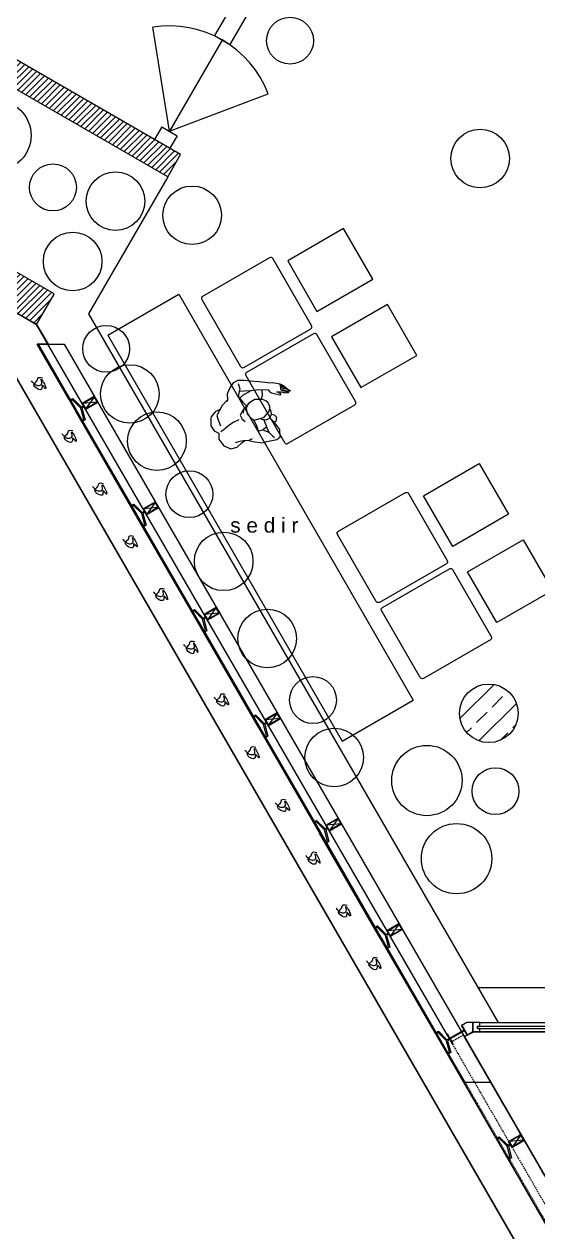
# Model space of a CAD drawing. Header units: centimetres. Extents: x -4936 to 1070, y -18359 to -13352.
# Drawn here: x -2132 to -1694, y -16015 to -14984 of the extents above; entities that cross this region are included whole.
import ezdxf

# ---------------------------------------------------------------- set-up
doc = ezdxf.new("R2010")
doc.units = ezdxf.units.CM
doc.header["$MEASUREMENT"] = 0
doc.linetypes.add('DASHED2', pattern=[9.525, 6.35, -3.175])
doc.layers.add('_BK_PEYZAJ_AVM', color=7, linetype='Continuous', lineweight=5, true_color=0x1d5e12)
for name, color, linetype in [('a_hatch_p8', 8, 'Continuous'), ('a_p1', 1, 'Continuous'), ('a_p1_d', 1, 'DASHED2'), ('a_p2', 2, 'Continuous'), ('a_p3', 3, 'Continuous'), ('a_p8', 8, 'Continuous'), ('a_p8_d', 8, 'DASHED2'), ('str_SNL_hatch', 1, 'Continuous'), ('str_SNL_wall_sheer', 5, 'Continuous'), ('TEFRIS', 12, 'Continuous')]:
    doc.layers.add(name, color=color, linetype=linetype)
doc.layers.add('yazı', color=30, linetype='Continuous', lineweight=9)
doc.styles.add('25', font='Arial.ttf', dxfattribs={"height": 25})

# ---------------------------------------------------------------- blocks, each defined once
blk = doc.blocks.new('A$C6B126162')
for points in [[(0.5, 0), (0.5, -2.2), (10.5, -4.9), (10.5, -7), (9.5, -7), (9.5, -5.6), (0, -3.1), (-9.5, -5.6), (-9.5, -7), (-10.5, -7), (-10.5, -4.9), (-0.5, -2.2), (-0.5, 0), (0.5, 0)], [(-11.5, -7), (-11.5, -8), (-8.5, -8), (-8.5, -8), (-8.5, -7), (-11.5, -7), (-11.5, -7)], [(8.5, -7), (8.5, -8), (11.5, -8), (11.5, -8), (11.5, -7), (8.5, -7), (8.5, -7)]]:
    blk.add_lwpolyline(points)
blk = doc.blocks.new('A$C2B115F83')
blk.add_lwpolyline([(0, 8), (0, 0), (6, 0), (6, 3), (4, 3), (4, 5), (6, 5), (6, 8)], close=True)
blk = doc.blocks.new('A$C65777083')
for points in [[(3, 0), (-3, 0), (-3, 12), (3, 12)], [(2.5, 0.5), (-2.5, 0.5), (-2.5, 11.5), (2.5, 11.5)]]:
    blk.add_lwpolyline(points, close=True)
for points in [[(2.5, 11.5), (-2.5, 0.5)], [(-2.5, 11.5), (2.5, 0.5)]]:
    blk.add_lwpolyline(points)
blk = doc.blocks.new('A$C30884E47')
for p, q in [((-5, 15), (-5, 14.5)), ((5, 14.5), (5, 15)), ((-5, 0), (-5, 0.5)), ((5, 0), (5, 0.5))]:
    blk.add_line(p, q)
for points in [[(-5, 15), (5, 15)], [(-5, 14.5), (-0.25, 14.5)], [(-0.25, 14.5), (-0.25, 0.5)], [(0.25, 14.5), (5, 14.5)], [(0.25, 14.5), (0.25, 0.5)], [(-5, 0.5), (-0.25, 0.5)], [(-5, 0), (5, 0)], [(0.25, 0.5), (5, 0.5)]]:
    blk.add_lwpolyline(points)
blk = doc.blocks.new('A$C47794B28')
at = {"layer": 'str_SNL_hatch'}
h = blk.add_hatch(dxfattribs=at)
h.set_pattern_fill('ANSI33', color=256, scale=100, style=0)
h.set_pattern_definition([(45, (-1153.641, -4045.18), (-17.67767, 17.67767), []), (45, (-1135.964, -4045.18), (-17.67767, 17.67767), [12.5, -6.25])])
edge = h.paths.add_edge_path()
edge.add_arc((0, 0), 25, 0, 360)
at = {"layer": 'str_SNL_wall_sheer'}
blk.add_circle((0, 0), 25, dxfattribs=at)
blk = doc.blocks.new('dada')
for p, q in [((219973.4, -31806.9), (219967.8, -31810.1)), ((219980.5, -31807), (219973.4, -31806.9)), ((219984.7, -31810), (219980.5, -31807)), ((219988.6, -31808.2), (219984.7, -31810)), ((219993.9, -31808.4), (219988.6, -31808.2)), ((219998.9, -31812.3), (219993.9, -31808.4)), ((219967.8, -31810.1), (219965.6, -31815.3)), ((219965.6, -31815.3), (219966.3, -31821)), ((219966.7, -31822.6), (219967.9, -31820.3)), ((219967.9, -31820.3), (219969.4, -31817.1)), ((219969.4, -31817.1), (219969.8, -31816.1)), ((219984.3, -31815.6), (219984.6, -31812.1)), ((219984.6, -31817.3), (219984.3, -31815.6)), ((219984.6, -31818.7), (219984.6, -31817.3)), ((219984.6, -31820.5), (219984.6, -31818.7)), ((219994, -31816.3), (219988.8, -31815.1)), ((219997.6, -31817.9), (219994, -31816.3)), ((219999.7, -31822.2), (219997.6, -31817.9)), ((219999.7, -31813.2), (219998.9, -31812.3)), ((220000.9, -31818.5), (219999.7, -31813.2)), ((220000.2, -31823.1), (220000.9, -31818.5)), ((219961.5, -31828.8), (219955.5, -31834.6)), ((219964.1, -31826.5), (219961.5, -31828.8)), ((219963.6, -31829.8), (219964.1, -31826.5)), ((219964.1, -31826.5), (219966.7, -31822.6)), ((219966.3, -31821), (219966.1, -31823.5)), ((219983.4, -31830.6), (219984.4, -31825.3)), ((219984.4, -31825.3), (219984.7, -31822.8)), ((219984.7, -31822.8), (219984.6, -31820.5)), ((220001.6, -31826.6), (219999.7, -31822.2)), ((220002.8, -31833), (220001.6, -31826.6)), ((219954.2, -31838.4), (219950.3, -31846.2)), ((219955.5, -31834.6), (219954.2, -31838.4)), ((219965.9, -31838.1), (219964.3, -31841.6)), ((219965.9, -31838.1), (219965, -31837.7)), ((219970.3, -31839.5), (219965.9, -31838.1)), ((219975.3, -31840.4), (219970.3, -31839.5)), ((219975.1, -31840.7), (219972.6, -31847.5)), ((219978.8, -31839.4), (219975.1, -31840.7)), ((219983.2, -31839.4), (219978.8, -31839.4)), ((219982, -31833.1), (219978.9, -31834)), ((219985.9, -31833.9), (219982, -31833.1)), ((219987.6, -31841.5), (219983.2, -31839.4)), ((219988.1, -31839.2), (219985.7, -31836.9)), ((219988, -31838.6), (219985.9, -31833.9)), ((219988.1, -31839.2), (219988, -31838.6)), ((219988.5, -31841.6), (219988.1, -31839.2)), ((220002.9, -31833.1), (220001.9, -31831.9)), ((220006.7, -31835.8), (220002.9, -31833.1)), ((220008.3, -31838.4), (220006.7, -31835.8)), ((220010.1, -31841.6), (220008.3, -31838.4)), ((219950.3, -31846.2), (219950.4, -31849.8)), ((219950.4, -31849.8), (219955.8, -31853.3)), ((219954.9, -31845.1), (219953.1, -31845.6)), ((219959.4, -31844.5), (219954.9, -31845.1)), ((219964.3, -31841.6), (219959.4, -31844.5)), ((219962.8, -31845.2), (219959.4, -31844.5)), ((219970.6, -31847.5), (219962.8, -31845.2)), ((219964.2, -31845.6), (219964.3, -31841.6)), ((219969.1, -31849.2), (219968.6, -31852.2)), ((219970.6, -31848), (219969.1, -31849.2)), ((219971, -31847.2), (219970.6, -31848)), ((219972.2, -31846.3), (219971, -31847.2)), ((219972.2, -31846.3), (219972.9, -31846.5)), ((219972.6, -31847.5), (219972.2, -31849)), ((219972.2, -31849), (219973.4, -31855)), ((219989.4, -31844.9), (219987.6, -31841.5)), ((219989.1, -31844.1), (219988.5, -31841.6)), ((219993.5, -31842.3), (219988.6, -31843)), ((219988.9, -31851.8), (219989.4, -31847.8)), ((219989.4, -31845.9), (219989.1, -31844.1)), ((219989.4, -31847.8), (219989.4, -31844.9)), ((219999.3, -31842.1), (219993.5, -31842.3)), ((219997, -31853.7), (219997.9, -31845.6)), ((219997, -31853.7), (220000, -31849)), ((219997.9, -31845.6), (219997.6, -31842.2)), ((219999.3, -31842.1), (220002.3, -31845.7)), ((220000, -31849), (220002.3, -31845.7)), ((220002.3, -31845.7), (220003.5, -31847.3)), ((220003.5, -31847.3), (220008, -31848.7)), ((220007.4, -31854.5), (220010.8, -31850.1)), ((220011.5, -31845.8), (220010.1, -31841.6)), ((220010.8, -31850.1), (220011.5, -31845.8)), ((220010.8, -31850.1), (220010.8, -31850.1)), ((219955.8, -31853.3), (219959.9, -31853.5)), ((219959.9, -31853.5), (219963.5, -31853.2)), ((219963.2, -31854.8), (219963.4, -31853.2)), ((219965.6, -31857.5), (219963.2, -31854.8)), ((219963.5, -31853.2), (219967.3, -31852.8)), ((219968.5, -31857.1), (219965.6, -31857.5)), ((219967.3, -31852.8), (219968.8, -31852.9)), ((219970.3, -31855.5), (219968.5, -31857.1)), ((219968.6, -31852.2), (219970.2, -31855.4)), ((219968.6, -31852.2), (219968.6, -31852.2)), ((219970.2, -31855.4), (219972, -31856.6)), ((219972, -31856.6), (219973.4, -31857.2)), ((219973.4, -31855), (219974.9, -31857.4)), ((219973.4, -31857.2), (219974.3, -31857.1)), ((219974.3, -31857.1), (219974, -31855.9)), ((219974.9, -31857.4), (219976.6, -31858.5)), ((219976.6, -31858.5), (219980.3, -31859.2)), ((219980.3, -31859.2), (219982.4, -31858.8)), ((219982.4, -31858.8), (219985.1, -31857.1)), ((219985.1, -31857.1), (219988.9, -31851.8)), ((219985.8, -31856.2), (219987.9, -31859.4)), ((219987.9, -31859.4), (219991.6, -31861.6)), ((219991.6, -31861.6), (219993.2, -31859.7)), ((219993.2, -31859.7), (219997, -31853.7)), ((219998.7, -31863.7), (220003.7, -31858.5)), ((220003.7, -31858.5), (220007.4, -31854.5)), ((219980.1, -31870.4), (219978.8, -31871.8)), ((219978.8, -31871.8), (219978.9, -31872.1)), ((219979.2, -31872.2), (219981.2, -31871.8)), ((219981, -31869.8), (219980.1, -31870.4)), ((219983.2, -31868.1), (219981, -31869.8)), ((219981.2, -31871.8), (219982.2, -31871.3)), ((219981.5, -31872.2), (219982.2, -31871.3)), ((219982.2, -31871.3), (219982.7, -31870.2)), ((219984.9, -31866.8), (219983.2, -31868.1)), ((219986.8, -31865.9), (219984.9, -31866.8)), ((219988.6, -31865.9), (219986.8, -31865.9)), ((219988.6, -31865.9), (219991.6, -31861.6)), ((219993.3, -31869.5), (219991.2, -31872.7)), ((219993.3, -31869.5), (219998.7, -31863.7)), ((219976.3, -31878.1), (219976.7, -31876.9)), ((219976.4, -31878.4), (219976.3, -31878.1)), ((219976.8, -31878.5), (219976.4, -31878.4)), ((219976.5, -31879.8), (219978.1, -31877.9)), ((219976.6, -31880.4), (219976.5, -31879.8)), ((219976.9, -31880.6), (219976.6, -31880.4)), ((219976.7, -31876.9), (219977.5, -31876.1)), ((219977.9, -31877.8), (219976.8, -31878.5)), ((219979.2, -31879.3), (219976.9, -31880.6)), ((219977.5, -31876.1), (219978.5, -31875)), ((219978.7, -31877), (219977.9, -31877.8)), ((219978.1, -31877.9), (219979, -31877.2)), ((219978.5, -31875), (219979.2, -31874.4)), ((219980.1, -31875.8), (219978.7, -31877)), ((219978.9, -31872.1), (219979.2, -31872.2)), ((219979, -31877.2), (219980.3, -31876.2)), ((219979.2, -31874.4), (219980.3, -31873.4)), ((219981, -31877.7), (219979.2, -31879.3)), ((219981.2, -31878.6), (219979.2, -31879.3)), ((219979.4, -31879.5), (219979.2, -31879.3)), ((219981, -31879.2), (219979.4, -31879.5)), ((219982.1, -31874.4), (219980.1, -31875.8)), ((219980.3, -31873.4), (219981.5, -31872.2)), ((219980.3, -31876.2), (219981.3, -31875.3)), ((219982.2, -31876.8), (219981, -31877.7)), ((219984.3, -31878.3), (219981, -31879.2)), ((219983.5, -31877.4), (219981.2, -31878.6)), ((219981.3, -31875.3), (219982.2, -31874.6)), ((219982.2, -31874.6), (219982.1, -31874.4)), ((219982.2, -31874.6), (219983.9, -31875.9)), ((219982.2, -31876.8), (219983.9, -31875.9)), ((219985.2, -31876.8), (219983.5, -31877.4)), ((219983.9, -31875.9), (219986.7, -31877.1)), ((219986.7, -31877.1), (219984.3, -31878.3)), ((219986, -31876.8), (219985.2, -31876.8)), ((219987.9, -31875.9), (219986.7, -31877.1)), ((219991.2, -31872.7), (219987.9, -31875.9))]:
    blk.add_line(p, q)

msp = doc.modelspace()

# ---------------------------------------------------------------- hatches: boundary and pattern name
at = {"ltscale": 0.5}
h = msp.add_hatch(dxfattribs=at)
h.set_pattern_fill('ANSI31', color=251, scale=30)
h.paths.add_polyline_path([(-2516.84, -14316.52), (-2256.88, -14312.03), (-2257.24, -14291.04), (-2550.17, -14296.1), (-2558.48, -13815.92, -0.1308454), (-1280.99, -14177.08, -0.4909207), (-1280.92, -14177.05, -0.0066841), (-1280.06, -14142.81, 0.1322384), (-2589, -13785.63), (-2568.3, -14981.86), (-2121.16, -15240.02), (-2106.16, -15214.04), (-2250.03, -15130.97), (-2182.5, -15014), (-2009.29, -15114), (-2009.28, -15113.98), (-1998.29, -15094.94), (-2189.68, -14984.44), (-2260.21, -14985.66), (-2505.17, -14989.89, -0.0000105), (-2509.24, -14755.46), (-2249.28, -14750.97), (-2249.65, -14729.97), (-2509.61, -14734.46, -0.0000188)])

# ---------------------------------------------------------------- linework, layer by layer
for p, q in [((-1880.49, -14869.72), (-1956.31, -15001.04)), ((-1906.47, -14884.72), (-1969.3, -14993.54)), ((-1998.29, -15094.94), (-2189.68, -14984.44)), ((-2007.8, -15075.23), (-2022.07, -14986.37)), ((-1962.8, -14997.29), (-2007.8, -15075.23)), ((-1969.3, -14993.54), (-1956.31, -15001.04)), ((-2009.29, -15114), (-2182.5, -15014)), ((-2007.8, -15075.23), (-1923.71, -15043.16)), ((-2014.3, -15071.48), (-2020.46, -15082.15)), ((-2014.3, -15071.48), (-2001.31, -15078.98)), ((-2001.31, -15078.98), (-2007.46, -15089.65)), ((-2009.28, -15113.98), (-1998.28, -15094.93)), ((-2106.16, -15214.04), (-2250.03, -15130.97)), ((-2121.17, -15240.1), (-2106.17, -15214.12)), ((-2121.16, -15240.02), (-2106.16, -15214.04)), ((-1744.83, -15805.97), (-1577.51, -15805.97))]:
    msp.add_line(p, q, dxfattribs=at)
msp.add_lwpolyline([(-2121.13, -15240.04), (-2568.3, -14981.86), (-2589, -13785.63)], dxfattribs=at)
msp.add_arc((-2007.8, -15075.23), 90, 20.87775, 99.12225, dxfattribs=at)
at = {"layer": '_BK_PEYZAJ_AVM', "ltscale": 0.5}
for centre, radius in [((-1904.97, -14997.89), 20), ((-2155.81, -15078.69), 30), ((-1742.92, -15098.51), 25), ((-2107.16, -15123.12), 20), ((-2053.82, -15134.79), 25), ((-1988.4, -15146.91), 25), ((-2090.35, -15186.26), 25), ((-2061.76, -15260.84), 20), ((-2041.56, -15299.4), 25), ((-2018.45, -15339.74), 25), ((-1990.82, -15384.96), 20), ((-1961.57, -15442.29), 25), ((-1924.39, -15508.17), 25), ((-1885.41, -15560.69), 20), ((-1867.33, -15609.75), 25), ((-1788.29, -15629.34), 30), ((-1729.77, -15638.46), 20), ((-1762.95, -15696.02), 30)]:
    msp.add_circle(centre, radius, dxfattribs=at)
at = {"layer": 'a_hatch_p8'}
msp.add_lwpolyline([(-2186.98, -15202.02), (-2121.16, -15240.02), (-2111.37, -15256.97), (-2120.61, -15256.97), (-1094.68, -17033.93), (-1093.82, -17033.43), (-1094.32, -17032.56), (-1092.48, -17031.5), (-1095.17, -17021.51), (-1093.25, -17020.4), (-1092, -17022.57), (-1081.61, -17016.57), (-1128.72, -16934.97), (-974.57, -16934.97), (-901.42, -17061.67), (-979.68, -17293.11), (-2186.98, -15202.02)], close=True, dxfattribs=at)
for points in [[(-3789.81, -18241.7), (-4018.99, -17059.92), (-3437.38, -16052.55), (-2940.99, -15765.96), (-2253.24, -15765.96), (-2162.98, -15243.59), (-979.68, -17293.11), (-1007.57, -17375.59), (-2067.08, -17987.3), (-1913.82, -17722.61), (-2812.91, -18241.7)], [(-1749.18, -15843.97), (-1756.11, -15847.97), (-1128.72, -16934.64), (-1128.72, -15843.97), (-1749.18, -15843.97)]]:
    msp.add_lwpolyline(points, dxfattribs=at)
at = {"layer": 'a_p1'}
for p, q in [((-1743.18, -15835.97), (-1127.6, -15835.97)), ((-1128.72, -16934.97), (-1756.3, -15847.97)), ((-1756.3, -15847.97), (-1756.3, -15847.97)), ((-1749.18, -15843.97), (-1121.6, -15843.97))]:
    msp.add_line(p, q, dxfattribs=at)
for points in [[(-1770.5, -15847.37), (-2121.16, -15240.02)], [(-2093.31, -15304.25), (-2120.61, -15256.97), (-2097.52, -15256.97), (-1733.79, -15886.97), (-1756.88, -15886.97), (-1781.29, -15844.69)], [(-2035.86, -15403.75), (-2087.58, -15314.19)], [(-1983.9, -15493.75), (-2035.61, -15404.19)], [(-1931.94, -15583.75), (-1983.65, -15494.19)], [(-1879.98, -15673.75), (-1931.69, -15584.19)], [(-1828.02, -15763.75), (-1879.73, -15674.19)], [(-1781.54, -15844.25), (-1833.25, -15754.69)]]:
    msp.add_lwpolyline(points, dxfattribs=at)
at = {"layer": 'a_p1_d', "ltscale": 0.1}
msp.add_lwpolyline([(-1755.76, -15886.9), (-1093.92, -17033.26), (-1094.78, -17033.76), (-1756.63, -15887.4)], close=True, dxfattribs=at)
at = {"layer": 'a_p2'}
for p, q in [((-1745.18, -15838.97), (-1632.21, -15838.97)), ((-1745.18, -15840.97), (-1632.21, -15840.97))]:
    msp.add_line(p, q, dxfattribs=at)
for points in [[(-2086.96, -15313.25), (-2119.46, -15256.97), (-2120.32, -15257.47), (-2087.83, -15313.75)], [(-2086.96, -15313.25), (-2087.83, -15313.75)], [(-2086.71, -15313.69), (-2087.58, -15314.19)], [(-2087.58, -15314.19), (-2035.86, -15403.75)], [(-2035, -15403.25), (-2086.71, -15313.69)], [(-2035, -15403.25), (-2035.86, -15403.75)], [(-2034.75, -15403.69), (-2035.61, -15404.19)], [(-2035.61, -15404.19), (-1983.9, -15493.75)], [(-1983.04, -15493.25), (-2034.75, -15403.69)], [(-1983.04, -15493.25), (-1983.9, -15493.75)], [(-1982.79, -15493.69), (-1983.65, -15494.19)], [(-1983.65, -15494.19), (-1931.94, -15583.75)], [(-1931.08, -15583.25), (-1982.79, -15493.69)], [(-1931.08, -15583.25), (-1931.94, -15583.75)], [(-1930.83, -15583.69), (-1931.69, -15584.19)], [(-1931.69, -15584.19), (-1879.98, -15673.75)], [(-1879.11, -15673.25), (-1930.83, -15583.69)], [(-1879.11, -15673.25), (-1879.98, -15673.75)], [(-1878.86, -15673.69), (-1879.73, -15674.19)], [(-1879.73, -15674.19), (-1828.02, -15763.75)], [(-1827.15, -15763.25), (-1878.86, -15673.69)], [(-1827.15, -15763.25), (-1828.02, -15763.75)], [(-1826.9, -15763.69), (-1827.77, -15764.19)], [(-1827.77, -15764.19), (-1776.06, -15853.75)], [(-1775.19, -15853.25), (-1826.9, -15763.69)], [(-1775.19, -15853.25), (-1776.06, -15853.75)], [(-1775.81, -15854.19), (-1756.88, -15886.97), (-1756.01, -15886.47), (-1774.94, -15853.69)], [(-1774.94, -15853.69), (-1775.81, -15854.19)]]:
    msp.add_lwpolyline(points, dxfattribs=at)
at = {"layer": 'a_p2', "color": 1}
for points, knots in [([(-2116.09, -15286.01), (-2117.89, -15285.63), (-2120.46, -15285.09), (-2120.61, -15288.72), (-2122.59, -15289.88), (-2123.16, -15290.78)], [0, 0, 0, 0, 4.2010309, 5.9830407, 9.4564744, 9.4564744, 9.4564744, 9.4564744]), ([(-2123.16, -15290.78), (-2123.33, -15291.04), (-2124.19, -15293.36), (-2115.56, -15298.78), (-2116.96, -15290.17), (-2111.71, -15298.24), (-2114.34, -15289.67), (-2118.26, -15285.58), (-2115.34, -15291.65), (-2120.24, -15292.61), (-2122.28, -15291.52), (-2123.16, -15290.78)], [9.4564744, 9.4564744, 9.4564744, 9.4564744, 10.4772979, 18.0280716, 20.9412466, 24.5195858, 31.1867659, 33.2771396, 37.2195877, 40.7301057, 44.1513216, 44.1513216, 44.1513216, 44.1513216]), ([(-2097.18, -15335.78), (-2097.35, -15336.04), (-2098.21, -15338.36), (-2089.57, -15343.78), (-2090.98, -15335.17), (-2085.73, -15343.24), (-2088.36, -15334.67), (-2092.28, -15330.58), (-2089.36, -15336.65), (-2094.26, -15337.61), (-2096.3, -15336.52), (-2097.18, -15335.78)], [9.4564744, 9.4564744, 9.4564744, 9.4564744, 10.4772979, 18.0280716, 20.9412466, 24.5195858, 31.1867659, 33.2771396, 37.2195877, 40.7301057, 44.1513216, 44.1513216, 44.1513216, 44.1513216]), ([(-2090.1, -15331.01), (-2091.91, -15330.63), (-2094.48, -15330.09), (-2094.63, -15333.72), (-2096.61, -15334.88), (-2097.18, -15335.78)], [0, 0, 0, 0, 4.2010309, 5.9830407, 9.4564744, 9.4564744, 9.4564744, 9.4564744]), ([(-2071.2, -15380.78), (-2071.37, -15381.04), (-2072.23, -15383.36), (-2063.59, -15388.78), (-2065, -15380.17), (-2059.75, -15388.24), (-2062.37, -15379.67), (-2066.3, -15375.58), (-2063.38, -15381.65), (-2068.28, -15382.61), (-2070.32, -15381.52), (-2071.2, -15380.78)], [9.4564744, 9.4564744, 9.4564744, 9.4564744, 10.4772979, 18.0280716, 20.9412466, 24.5195858, 31.1867659, 33.2771396, 37.2195877, 40.7301057, 44.1513216, 44.1513216, 44.1513216, 44.1513216]), ([(-2064.12, -15376.01), (-2065.93, -15375.63), (-2068.5, -15375.09), (-2068.65, -15378.72), (-2070.63, -15379.88), (-2071.2, -15380.78)], [0, 0, 0, 0, 4.2010309, 5.9830407, 9.4564744, 9.4564744, 9.4564744, 9.4564744]), ([(-2038.14, -15421.01), (-2039.95, -15420.63), (-2042.52, -15420.09), (-2042.67, -15423.72), (-2044.65, -15424.88), (-2045.22, -15425.78)], [0, 0, 0, 0, 4.2010309, 5.9830407, 9.4564744, 9.4564744, 9.4564744, 9.4564744]), ([(-2045.22, -15425.78), (-2045.39, -15426.04), (-2046.25, -15428.36), (-2037.61, -15433.78), (-2039.02, -15425.17), (-2033.77, -15433.24), (-2036.39, -15424.67), (-2040.32, -15420.58), (-2037.4, -15426.65), (-2042.3, -15427.61), (-2044.34, -15426.52), (-2045.22, -15425.78)], [9.4564744, 9.4564744, 9.4564744, 9.4564744, 10.4772979, 18.0280716, 20.9412466, 24.5195858, 31.1867659, 33.2771396, 37.2195877, 40.7301057, 44.1513216, 44.1513216, 44.1513216, 44.1513216]), ([(-2019.24, -15470.78), (-2019.41, -15471.04), (-2020.27, -15473.36), (-2011.63, -15478.78), (-2013.04, -15470.17), (-2007.79, -15478.24), (-2010.41, -15469.67), (-2014.33, -15465.58), (-2011.41, -15471.65), (-2016.32, -15472.61), (-2018.36, -15471.52), (-2019.24, -15470.78)], [9.4564744, 9.4564744, 9.4564744, 9.4564744, 10.4772979, 18.0280716, 20.9412466, 24.5195858, 31.1867659, 33.2771396, 37.2195877, 40.7301057, 44.1513216, 44.1513216, 44.1513216, 44.1513216]), ([(-2012.16, -15466.01), (-2013.97, -15465.63), (-2016.54, -15465.09), (-2016.69, -15468.72), (-2018.67, -15469.88), (-2019.24, -15470.78)], [0, 0, 0, 0, 4.2010309, 5.9830407, 9.4564744, 9.4564744, 9.4564744, 9.4564744]), ([(-1986.18, -15511.01), (-1987.99, -15510.63), (-1990.55, -15510.09), (-1990.71, -15513.72), (-1992.69, -15514.88), (-1993.26, -15515.78)], [0, 0, 0, 0, 4.2010309, 5.9830407, 9.4564744, 9.4564744, 9.4564744, 9.4564744]), ([(-1985.49, -15514), (-1985.62, -15513.79), (-1986.34, -15512.68), (-1988.35, -15510.58), (-1985.43, -15516.65), (-1990.34, -15517.61), (-1992.38, -15516.52), (-1993.26, -15515.78)], [30.7038224, 30.7038224, 30.7038224, 30.7038224, 31.1867659, 33.2771396, 37.2195877, 40.7301057, 44.1513216, 44.1513216, 44.1513216, 44.1513216]), ([(-1993.26, -15515.78), (-1993.42, -15516.04), (-1994.29, -15518.36), (-1985.65, -15523.78), (-1986.84, -15516.52), (-1985.85, -15517.37), (-1985.49, -15517.77)], [9.4564744, 9.4564744, 9.4564744, 9.4564744, 10.4772979, 18.0280716, 20.9412466, 22.3199443, 22.3199443, 22.3199443, 22.3199443]), ([(-1985.49, -15517.77), (-1984.91, -15518.41), (-1982.25, -15522.07), (-1983.8, -15516.76), (-1985.49, -15514)], [22.3199443, 22.3199443, 22.3199443, 22.3199443, 24.5195858, 30.7038224, 30.7038224, 30.7038224, 30.7038224]), ([(-1967.28, -15560.78), (-1967.44, -15561.04), (-1968.31, -15563.36), (-1959.67, -15568.78), (-1961.08, -15560.17), (-1955.83, -15568.24), (-1958.45, -15559.67), (-1962.37, -15555.58), (-1959.45, -15561.65), (-1964.36, -15562.61), (-1966.4, -15561.52), (-1967.28, -15560.78)], [9.4564744, 9.4564744, 9.4564744, 9.4564744, 10.4772979, 18.0280716, 20.9412466, 24.5195858, 31.1867659, 33.2771396, 37.2195877, 40.7301057, 44.1513216, 44.1513216, 44.1513216, 44.1513216]), ([(-1960.2, -15556.01), (-1962, -15555.63), (-1964.57, -15555.09), (-1964.73, -15558.72), (-1966.71, -15559.88), (-1967.28, -15560.78)], [0, 0, 0, 0, 4.2010309, 5.9830407, 9.4564744, 9.4564744, 9.4564744, 9.4564744]), ([(-1941.3, -15605.78), (-1941.46, -15606.04), (-1942.33, -15608.36), (-1933.69, -15613.78), (-1935.1, -15605.17), (-1929.85, -15613.24), (-1932.47, -15604.67), (-1936.39, -15600.58), (-1933.47, -15606.65), (-1938.38, -15607.61), (-1940.42, -15606.52), (-1941.3, -15605.78)], [9.4564744, 9.4564744, 9.4564744, 9.4564744, 10.4772979, 18.0280716, 20.9412466, 24.5195858, 31.1867659, 33.2771396, 37.2195877, 40.7301057, 44.1513216, 44.1513216, 44.1513216, 44.1513216]), ([(-1934.22, -15601.01), (-1936.02, -15600.63), (-1938.59, -15600.09), (-1938.75, -15603.72), (-1940.73, -15604.88), (-1941.3, -15605.78)], [0, 0, 0, 0, 4.2010309, 5.9830407, 9.4564744, 9.4564744, 9.4564744, 9.4564744]), ([(-1915.32, -15650.78), (-1915.48, -15651.04), (-1916.35, -15653.36), (-1907.71, -15658.78), (-1909.12, -15650.17), (-1903.87, -15658.24), (-1906.49, -15649.67), (-1910.41, -15645.58), (-1907.49, -15651.65), (-1912.4, -15652.61), (-1914.44, -15651.52), (-1915.32, -15650.78)], [9.4564744, 9.4564744, 9.4564744, 9.4564744, 10.4772979, 18.0280716, 20.9412466, 24.5195858, 31.1867659, 33.2771396, 37.2195877, 40.7301057, 44.1513216, 44.1513216, 44.1513216, 44.1513216]), ([(-1908.24, -15646.01), (-1910.04, -15645.63), (-1912.61, -15645.09), (-1912.77, -15648.72), (-1914.75, -15649.88), (-1915.32, -15650.78)], [0, 0, 0, 0, 4.2010309, 5.9830407, 9.4564744, 9.4564744, 9.4564744, 9.4564744]), ([(-1889.33, -15695.78), (-1889.5, -15696.04), (-1890.37, -15698.36), (-1881.73, -15703.78), (-1883.13, -15695.17), (-1877.89, -15703.24), (-1880.51, -15694.67), (-1884.43, -15690.58), (-1881.51, -15696.65), (-1886.42, -15697.61), (-1888.46, -15696.52), (-1889.33, -15695.78)], [9.4564744, 9.4564744, 9.4564744, 9.4564744, 10.4772979, 18.0280716, 20.9412466, 24.5195858, 31.1867659, 33.2771396, 37.2195877, 40.7301057, 44.1513216, 44.1513216, 44.1513216, 44.1513216]), ([(-1882.26, -15691.01), (-1884.06, -15690.63), (-1886.63, -15690.09), (-1886.79, -15693.72), (-1888.77, -15694.88), (-1889.33, -15695.78)], [0, 0, 0, 0, 4.2010309, 5.9830407, 9.4564744, 9.4564744, 9.4564744, 9.4564744]), ([(-1863.35, -15740.78), (-1863.52, -15741.04), (-1864.39, -15743.36), (-1855.75, -15748.78), (-1857.15, -15740.17), (-1851.9, -15748.24), (-1854.53, -15739.67), (-1858.45, -15735.58), (-1855.53, -15741.65), (-1860.44, -15742.61), (-1862.48, -15741.52), (-1863.35, -15740.78)], [9.4564744, 9.4564744, 9.4564744, 9.4564744, 10.4772979, 18.0280716, 20.9412466, 24.5195858, 31.1867659, 33.2771396, 37.2195877, 40.7301057, 44.1513216, 44.1513216, 44.1513216, 44.1513216]), ([(-1856.28, -15736.01), (-1858.08, -15735.63), (-1860.65, -15735.09), (-1860.81, -15738.72), (-1862.79, -15739.88), (-1863.35, -15740.78)], [0, 0, 0, 0, 4.2010309, 5.9830407, 9.4564744, 9.4564744, 9.4564744, 9.4564744]), ([(-1830.3, -15781.01), (-1832.1, -15780.63), (-1834.67, -15780.09), (-1834.82, -15783.72), (-1836.8, -15784.88), (-1837.37, -15785.78)], [0, 0, 0, 0, 4.2010309, 5.9830407, 9.4564744, 9.4564744, 9.4564744, 9.4564744]), ([(-1837.37, -15785.78), (-1837.54, -15786.04), (-1838.41, -15788.36), (-1829.77, -15793.78), (-1831.17, -15785.17), (-1825.92, -15793.24), (-1828.55, -15784.67), (-1832.47, -15780.58), (-1829.55, -15786.65), (-1834.45, -15787.61), (-1836.49, -15786.52), (-1837.37, -15785.78)], [9.4564744, 9.4564744, 9.4564744, 9.4564744, 10.4772979, 18.0280716, 20.9412466, 24.5195858, 31.1867659, 33.2771396, 37.2195877, 40.7301057, 44.1513216, 44.1513216, 44.1513216, 44.1513216])]:
    msp.add_open_spline(points, degree=3, knots=knots, dxfattribs=at)
for points in [[(-2123.16, -15290.78), (-2123.99, -15290.08), (-2124.7, -15289.2), (-2125.42, -15288.32)], [(-2097.18, -15335.78), (-2098.01, -15335.08), (-2098.72, -15334.2), (-2099.43, -15333.32)], [(-2071.2, -15380.78), (-2072.03, -15380.08), (-2072.74, -15379.2), (-2073.45, -15378.32)], [(-2045.22, -15425.78), (-2046.05, -15425.08), (-2046.76, -15424.2), (-2047.47, -15423.32)], [(-2019.24, -15470.78), (-2020.07, -15470.08), (-2020.78, -15469.2), (-2021.49, -15468.32)], [(-1993.26, -15515.78), (-1994.08, -15515.08), (-1994.8, -15514.2), (-1995.51, -15513.32)], [(-1967.28, -15560.78), (-1968.1, -15560.08), (-1968.82, -15559.2), (-1969.53, -15558.32)], [(-1941.3, -15605.78), (-1942.12, -15605.08), (-1942.84, -15604.2), (-1943.55, -15603.32)], [(-1915.32, -15650.78), (-1916.14, -15650.08), (-1916.86, -15649.2), (-1917.57, -15648.32)], [(-1889.33, -15695.78), (-1890.16, -15695.08), (-1890.88, -15694.2), (-1891.59, -15693.32)], [(-1863.35, -15740.78), (-1864.18, -15740.08), (-1864.89, -15739.2), (-1865.61, -15738.32)], [(-1837.37, -15785.78), (-1838.2, -15785.08), (-1838.91, -15784.2), (-1839.63, -15783.32)]]:
    msp.add_open_spline(points, degree=3, dxfattribs=at)
at = {"layer": 'a_p3'}
for p in [(-1754.18, -15835.64), (-1749.18, -15844.3)]:
    msp.add_line(p, (-1749.18, -15835.64), dxfattribs=at)
for points in [[(-1758.51, -15838.14), (-1754.18, -15835.64)], [(-1749.18, -15844.3), (-1753.51, -15846.8)]]:
    msp.add_lwpolyline(points, dxfattribs=at)
at = {"layer": 'a_p8'}
for p, q in [((-2009.28, -15113.98), (-2076.82, -15230.95)), ((-2076.82, -15230.95), (-1727.51, -15835.97))]:
    msp.add_line(p, q, dxfattribs=at)
at = {"layer": 'a_p8_d', "ltscale": 0.2}
msp.add_lwpolyline([(-1767.5, -15852.57), (-1092, -17022.57), (-1081.61, -17016.57), (-1757.11, -15846.57)], close=True, dxfattribs=at)
at = {"layer": 'TEFRIS'}
for p, q in [((-2060.46, -15249.29), (-1999.84, -15214.29)), ((-1999.84, -15214.29), (-1799.84, -15560.7)), ((-2060.46, -15249.29), (-1860.46, -15595.7)), ((-1860.46, -15595.7), (-1799.84, -15560.7))]:
    msp.add_line(p, q, dxfattribs=at)
for points in [[(-1882.03, -15229.01), (-1834.38, -15201.53), (-1859.36, -15158.22), (-1907, -15185.69)], [(-1844.53, -15293.96), (-1796.88, -15266.48), (-1821.86, -15223.17), (-1869.5, -15250.64)], [(-1791.18, -15386.36), (-1743.56, -15358.83), (-1718.54, -15402.12), (-1766.15, -15429.65)], [(-1753.68, -15451.31), (-1706.06, -15423.79), (-1681.04, -15467.07), (-1728.65, -15494.6)]]:
    msp.add_lwpolyline(points, close=True, dxfattribs=at)
for points in [[(-1886.63, -15240.98), (-1919.63, -15183.82, 0.4142136), (-1922.36, -15183.09), (-1979.52, -15216.09, 0.4142136), (-1980.25, -15218.82), (-1947.25, -15275.98, 0.4142136), (-1944.52, -15276.71), (-1887.36, -15243.71, 0.4142136)], [(-1849.13, -15305.93), (-1882.13, -15248.77, 0.4142136), (-1884.86, -15248.04), (-1942.02, -15281.04, 0.4142136), (-1942.75, -15283.77), (-1909.75, -15340.93, 0.4142136), (-1907.02, -15341.66), (-1849.86, -15308.66, 0.4142136)], [(-1803.85, -15384.36), (-1770.85, -15441.52, -0.4142136), (-1771.58, -15444.25), (-1828.74, -15477.25, -0.4142136), (-1831.47, -15476.52), (-1864.47, -15419.36, -0.4142136), (-1863.74, -15416.63), (-1806.58, -15383.63, -0.4142136)], [(-1766.35, -15449.31), (-1733.35, -15506.47, -0.4142136), (-1734.08, -15509.2), (-1791.24, -15542.2, -0.4142136), (-1793.97, -15541.47), (-1826.97, -15484.31, -0.4142136), (-1826.24, -15481.58), (-1769.08, -15448.58, -0.4142136)]]:
    msp.add_lwpolyline(points, format="xyb", close=True, dxfattribs=at)

# ---------------------------------------------------------------- block references
at = {"layer": 'a_p1', "rotation": 299.9999999999998}
for p in [(-2080.77, -15309.97), (-2028.81, -15399.97), (-1976.85, -15489.97), (-1924.89, -15579.97), (-1872.93, -15669.97), (-1820.97, -15759.97), (-1769, -15849.97)]:
    msp.add_blockref('A$C6B126162', p, dxfattribs=at)
at = {"layer": 'a_p2', "rotation": 359.9999999999349}
msp.add_blockref('A$C2B115F83', (-1749.18, -15843.97), dxfattribs=at)
at = {"layer": 'a_p3', "rotation": 299.9999999999998}
for name, p in [('A$C65777083', (-2080.77, -15309.97)), ('A$C65777083', (-2028.81, -15399.97)), ('A$C65777083', (-1976.85, -15489.97)), ('A$C65777083', (-1924.89, -15579.97)), ('A$C65777083', (-1872.93, -15669.97)), ('A$C65777083', (-1820.97, -15759.97)), ('A$C30884E47', (-1769, -15849.97))]:
    msp.add_blockref(name, p, dxfattribs=at)
at = {"layer": 'TEFRIS'}
for name, p, rotation in [('dada', (105800.12, -209733.59), 127.2297486290259), ('A$C6B126162', (-1717.04, -15939.97), 299.9999999999998), ('A$C65777083', (-1717.04, -15939.97), 299.9999999999998)]:
    msp.add_blockref(name, p, dxfattribs=dict(at, rotation=rotation))
msp.add_blockref('A$C47794B28', (-1735.49, -15571.97), dxfattribs=at)

# ---------------------------------------------------------------- texts
at = {"layer": 'yazı', "insert": (-1955.97, -15405.08), "char_height": 12.68, "attachment_point": 1, "style": '25'}
msp.add_mtext_dynamic_manual_height_columns('s e d i r', width=313.7119, gutter_width=1, heights=[0], dxfattribs=at)

doc.saveas('drawing.dxf')
